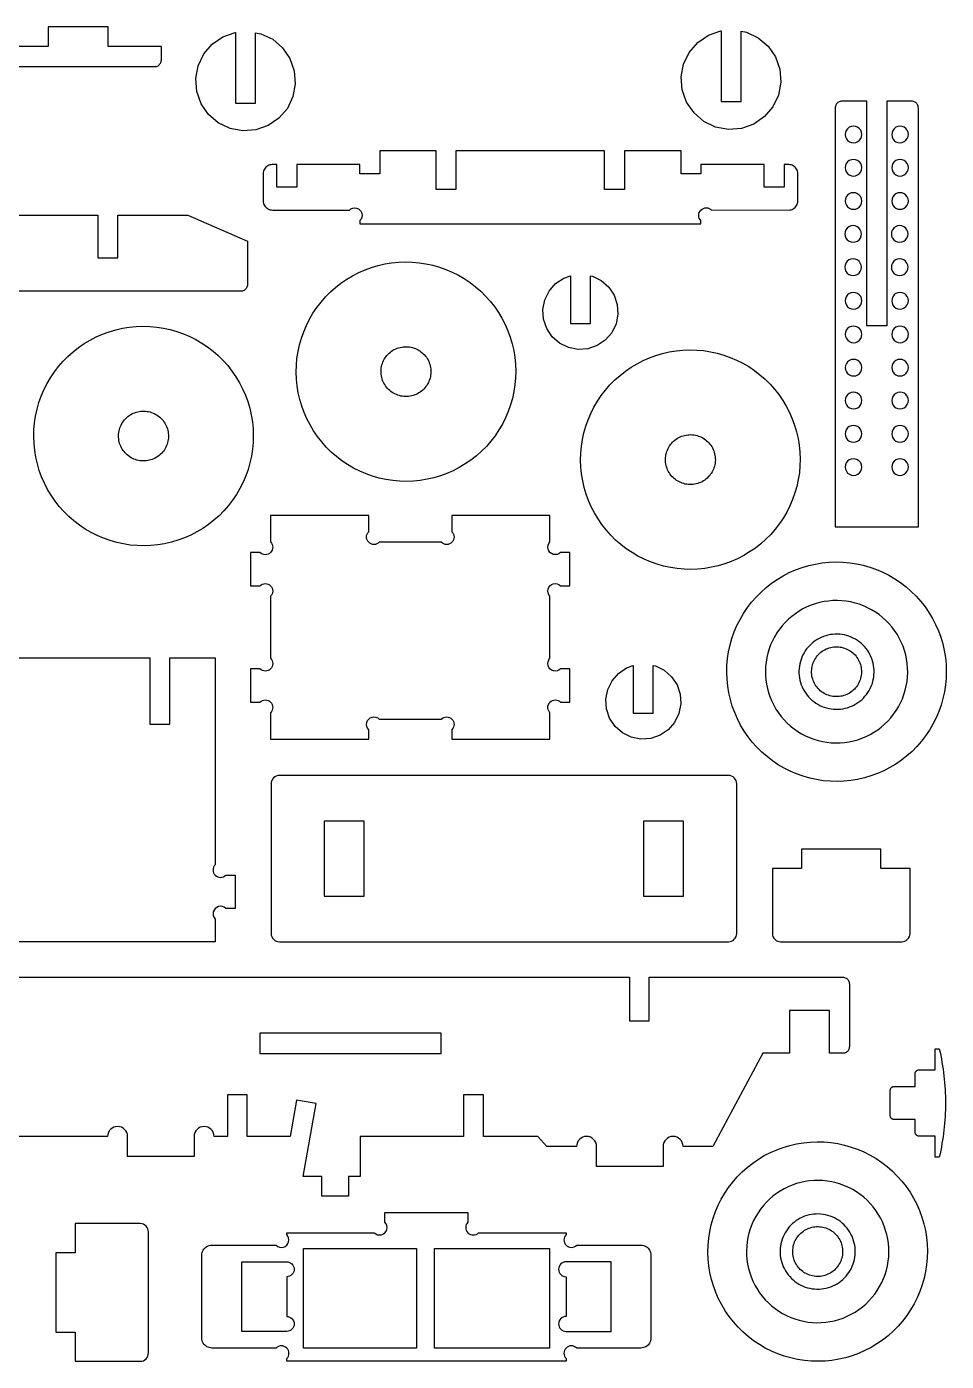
# Model space of a CAD drawing. Extents: x 18 to 1201, y 18 to 446.
# Drawn here: x 908 to 1200.6, y 18.3 to 442.9 of the extents above; entities that cross this region are included whole.
import ezdxf

# ---------------------------------------------------------------- set-up
doc = ezdxf.new("R2010")
doc.units = 0
doc.header["$MEASUREMENT"] = 0
for name, color, linetype in [('EXT', 1, 'CONTINUOUS'), ('INT', 150, 'CONTINUOUS'), ('POCKET_1_1MM', 105, 'CONTINUOUS')]:
    doc.layers.add(name, color=color, linetype=linetype)

msp = doc.modelspace()

# ---------------------------------------------------------------- linework, layer by layer
at = {"layer": 'EXT'}
for points in [[(900.76, 430.24), (948.74, 430.24), (949.02, 430.26), (949.29, 430.31), (949.55, 430.4), (949.8, 430.52), (950.03, 430.68), (950.24, 430.86), (950.42, 431.07), (950.57, 431.3), (950.7, 431.55), (950.78, 431.81), (950.84, 432.08), (950.86, 432.36), (950.86, 436.59), (933.92, 436.59), (933.92, 442.94), (914.87, 442.94), (914.87, 436.59), (897.94, 436.59)], [(883.38, 382.95), (930.61, 382.95), (930.61, 369.34), (936.96, 369.34), (936.96, 382.95), (959.31, 382.95), (978.24, 374.73), (978.24, 360.87), (978.22, 360.6), (978.17, 360.33), (978.08, 360.06), (977.95, 359.81), (977.8, 359.58), (977.62, 359.38), (977.41, 359.19), (977.18, 359.04), (976.93, 358.92), (976.67, 358.83), (976.4, 358.77), (976.12, 358.76), (837.87, 358.76)]]:
    msp.add_lwpolyline(points, dxfattribs=at)
for points in [[(988.25, 413.81), (984.83, 411.46), (980.93, 410.08), (976.8, 409.76), (972.72, 410.51), (968.98, 412.3), (965.83, 414.99), (963.48, 418.4), (962.1, 422.31), (961.78, 426.44), (962.53, 430.52), (964.32, 434.26), (967.01, 437.41), (970.42, 439.76), (974.33, 441.14), (974.44, 441.14), (974.44, 418.59), (980.79, 418.59), (980.79, 441.03), (982.54, 440.71), (986.28, 438.92), (989.43, 436.23), (991.78, 432.81), (993.16, 428.91), (993.48, 424.78), (992.73, 420.7), (990.94, 416.96)], [(1142.75, 414.31), (1139.33, 411.96), (1135.43, 410.58), (1131.3, 410.26), (1127.22, 411.01), (1123.48, 412.8), (1120.33, 415.49), (1117.98, 418.9), (1116.6, 422.81), (1116.28, 426.94), (1117.03, 431.02), (1118.82, 434.76), (1121.51, 437.91), (1124.92, 440.26), (1128.83, 441.64), (1128.94, 441.64), (1128.94, 419.09), (1135.29, 419.09), (1135.29, 441.53), (1137.04, 441.21), (1140.78, 439.42), (1143.93, 436.73), (1146.28, 433.31), (1147.66, 429.41), (1147.98, 425.28), (1147.23, 421.2), (1145.44, 417.46)], [(1166.56, 419.06), (1166.31, 418.94), (1166.08, 418.79), (1165.88, 418.6), (1165.69, 418.39), (1165.54, 418.16), (1165.42, 417.92), (1165.33, 417.65), (1165.27, 417.38), (1165.26, 417.11), (1165.26, 283.76), (1191.71, 283.76), (1191.71, 417.11), (1191.7, 417.38), (1191.64, 417.65), (1191.55, 417.92), (1191.43, 418.16), (1191.28, 418.39), (1191.09, 418.6), (1190.89, 418.79), (1190.66, 418.94), (1190.41, 419.06), (1190.15, 419.15), (1189.87, 419.2), (1189.6, 419.22), (1181.66, 419.22), (1181.66, 347.79), (1175.31, 347.79), (1175.31, 419.22), (1167.37, 419.22), (1167.1, 419.2), (1166.83, 419.15)], [(1004.9, 307.6), (1003.34, 309.15), (1001.88, 310.79), (1000.53, 312.51), (999.29, 314.32), (998.16, 316.2), (997.16, 318.15), (996.27, 320.16), (995.52, 322.22), (994.9, 324.33), (994.41, 326.47), (994.05, 328.63), (993.84, 330.81), (993.76, 333.01), (993.82, 335.2), (994.01, 337.39), (994.34, 339.55), (994.81, 341.7), (995.41, 343.81), (996.15, 345.88), (997.01, 347.89), (997.99, 349.85), (999.1, 351.75), (1000.32, 353.57), (1001.66, 355.31), (1003.1, 356.96), (1004.65, 358.52), (1006.29, 359.98), (1008.01, 361.33), (1009.82, 362.58), (1011.7, 363.7), (1013.65, 364.71), (1015.66, 365.59), (1017.72, 366.34), (1019.83, 366.97), (1021.97, 367.46), (1024.13, 367.81), (1026.31, 368.03), (1028.51, 368.11), (1030.7, 368.05), (1032.89, 367.85), (1035.05, 367.52), (1037.2, 367.05), (1039.31, 366.45), (1041.38, 365.72), (1043.39, 364.86), (1045.35, 363.87), (1047.25, 362.76), (1049.07, 361.54), (1050.81, 360.2), (1052.46, 358.76), (1054.02, 357.22), (1055.48, 355.58), (1056.83, 353.85), (1058.08, 352.04), (1059.2, 350.16), (1060.21, 348.21), (1061.09, 346.2), (1061.84, 344.14), (1062.47, 342.04), (1062.96, 339.9), (1063.31, 337.73), (1063.53, 335.55), (1063.61, 333.36), (1063.55, 331.16), (1063.35, 328.98), (1063.02, 326.81), (1062.55, 324.67), (1061.95, 322.56), (1061.22, 320.49), (1060.36, 318.47), (1059.37, 316.51), (1058.26, 314.62), (1057.04, 312.8), (1055.7, 311.06), (1054.26, 309.4), (1052.72, 307.84), (1051.08, 306.38), (1049.35, 305.03), (1047.54, 303.79), (1045.66, 302.66), (1043.71, 301.66), (1041.7, 300.77), (1039.64, 300.02), (1037.54, 299.4), (1035.4, 298.91), (1033.23, 298.55), (1031.05, 298.34), (1028.86, 298.26), (1026.66, 298.32), (1024.48, 298.51), (1022.31, 298.84), (1020.17, 299.31), (1018.06, 299.91), (1015.99, 300.65), (1013.97, 301.51), (1012.01, 302.49), (1010.12, 303.6), (1008.3, 304.82), (1006.56, 306.16)], [(1092.11, 343.21), (1089.52, 341.47), (1086.56, 340.47), (1083.45, 340.26), (1080.39, 340.86), (1077.58, 342.24), (1075.23, 344.29), (1073.49, 346.88), (1072.48, 349.84), (1072.27, 352.95), (1072.88, 356.02), (1074.25, 358.82), (1076.31, 361.17), (1078.9, 362.91), (1081.02, 363.63), (1081.02, 348.49), (1087.37, 348.49), (1087.37, 363.65), (1088.03, 363.52), (1090.84, 362.15), (1093.19, 360.09), (1094.93, 357.5), (1095.93, 354.55), (1096.14, 351.43), (1095.54, 348.37), (1094.17, 345.56)], [(921.4, 287.1), (919.84, 288.65), (918.38, 290.29), (917.03, 292.01), (915.79, 293.82), (914.66, 295.7), (913.66, 297.65), (912.77, 299.66), (912.02, 301.72), (911.4, 303.83), (910.91, 305.97), (910.55, 308.13), (910.34, 310.31), (910.26, 312.51), (910.32, 314.7), (910.51, 316.89), (910.84, 319.05), (911.31, 321.2), (911.91, 323.31), (912.65, 325.38), (913.51, 327.39), (914.49, 329.35), (915.6, 331.25), (916.82, 333.07), (918.16, 334.81), (919.6, 336.46), (921.15, 338.02), (922.79, 339.48), (924.51, 340.83), (926.32, 342.08), (928.2, 343.2), (930.15, 344.21), (932.16, 345.09), (934.22, 345.84), (936.33, 346.47), (938.47, 346.96), (940.63, 347.31), (942.81, 347.53), (945.01, 347.61), (947.2, 347.55), (949.39, 347.35), (951.55, 347.02), (953.7, 346.55), (955.81, 345.95), (957.88, 345.22), (959.89, 344.36), (961.85, 343.37), (963.75, 342.26), (965.57, 341.04), (967.31, 339.7), (968.96, 338.26), (970.52, 336.72), (971.98, 335.08), (973.33, 333.35), (974.58, 331.54), (975.7, 329.66), (976.71, 327.71), (977.59, 325.7), (978.34, 323.64), (978.97, 321.54), (979.46, 319.4), (979.81, 317.23), (980.03, 315.05), (980.11, 312.86), (980.05, 310.66), (979.85, 308.48), (979.52, 306.31), (979.05, 304.17), (978.45, 302.06), (977.72, 299.99), (976.86, 297.97), (975.87, 296.01), (974.76, 294.12), (973.54, 292.3), (972.2, 290.56), (970.76, 288.9), (969.22, 287.34), (967.58, 285.88), (965.85, 284.53), (964.04, 283.29), (962.16, 282.16), (960.21, 281.16), (958.2, 280.27), (956.14, 279.52), (954.04, 278.9), (951.9, 278.41), (949.73, 278.05), (947.55, 277.84), (945.36, 277.76), (943.16, 277.82), (940.98, 278.01), (938.81, 278.34), (936.67, 278.81), (934.56, 279.41), (932.49, 280.15), (930.47, 281.01), (928.51, 281.99), (926.62, 283.1), (924.8, 284.32), (923.06, 285.66)], [(1095.4, 279.6), (1093.84, 281.15), (1092.38, 282.79), (1091.03, 284.51), (1089.79, 286.32), (1088.66, 288.2), (1087.66, 290.15), (1086.77, 292.16), (1086.02, 294.22), (1085.4, 296.33), (1084.91, 298.47), (1084.55, 300.63), (1084.34, 302.81), (1084.26, 305.01), (1084.32, 307.2), (1084.51, 309.39), (1084.84, 311.55), (1085.31, 313.7), (1085.91, 315.81), (1086.65, 317.88), (1087.51, 319.89), (1088.49, 321.85), (1089.6, 323.75), (1090.82, 325.57), (1092.16, 327.31), (1093.6, 328.96), (1095.15, 330.52), (1096.79, 331.98), (1098.51, 333.33), (1100.32, 334.58), (1102.2, 335.7), (1104.15, 336.71), (1106.16, 337.59), (1108.22, 338.34), (1110.33, 338.97), (1112.47, 339.46), (1114.63, 339.81), (1116.81, 340.03), (1119.01, 340.11), (1121.2, 340.05), (1123.39, 339.85), (1125.55, 339.52), (1127.7, 339.05), (1129.81, 338.45), (1131.88, 337.72), (1133.89, 336.86), (1135.85, 335.87), (1137.75, 334.76), (1139.57, 333.54), (1141.31, 332.2), (1142.96, 330.76), (1144.52, 329.22), (1145.98, 327.58), (1147.33, 325.85), (1148.58, 324.04), (1149.7, 322.16), (1150.71, 320.21), (1151.59, 318.2), (1152.34, 316.14), (1152.97, 314.04), (1153.46, 311.9), (1153.81, 309.73), (1154.03, 307.55), (1154.11, 305.36), (1154.05, 303.16), (1153.85, 300.98), (1153.52, 298.81), (1153.05, 296.67), (1152.45, 294.56), (1151.72, 292.49), (1150.86, 290.47), (1149.87, 288.51), (1148.76, 286.62), (1147.54, 284.8), (1146.2, 283.06), (1144.76, 281.4), (1143.22, 279.84), (1141.58, 278.38), (1139.85, 277.03), (1138.04, 275.79), (1136.16, 274.66), (1134.21, 273.66), (1132.2, 272.77), (1130.14, 272.02), (1128.04, 271.4), (1125.9, 270.91), (1123.73, 270.55), (1121.55, 270.34), (1119.36, 270.26), (1117.16, 270.32), (1114.98, 270.51), (1112.81, 270.84), (1110.67, 271.31), (1108.56, 271.91), (1106.49, 272.65), (1104.47, 273.51), (1102.51, 274.49), (1100.62, 275.6), (1098.8, 276.82), (1097.06, 278.16)], [(1141.9, 212.1), (1140.34, 213.65), (1138.88, 215.29), (1137.53, 217.01), (1136.29, 218.82), (1135.16, 220.7), (1134.16, 222.65), (1133.27, 224.66), (1132.52, 226.72), (1131.9, 228.83), (1131.41, 230.97), (1131.05, 233.13), (1130.84, 235.31), (1130.76, 237.51), (1130.82, 239.7), (1131.01, 241.89), (1131.34, 244.05), (1131.81, 246.2), (1132.41, 248.31), (1133.15, 250.38), (1134.01, 252.39), (1134.99, 254.35), (1136.1, 256.25), (1137.32, 258.07), (1138.66, 259.81), (1140.1, 261.46), (1141.65, 263.02), (1143.29, 264.48), (1145.01, 265.83), (1146.82, 267.08), (1148.7, 268.2), (1150.65, 269.21), (1152.66, 270.09), (1154.72, 270.84), (1156.83, 271.47), (1158.97, 271.96), (1161.13, 272.31), (1163.31, 272.53), (1165.51, 272.61), (1167.7, 272.55), (1169.89, 272.35), (1172.05, 272.02), (1174.2, 271.55), (1176.31, 270.95), (1178.38, 270.22), (1180.39, 269.36), (1182.35, 268.37), (1184.25, 267.26), (1186.07, 266.04), (1187.81, 264.7), (1189.46, 263.26), (1191.02, 261.72), (1192.48, 260.08), (1193.83, 258.35), (1195.08, 256.54), (1196.2, 254.66), (1197.21, 252.71), (1198.09, 250.7), (1198.84, 248.64), (1199.47, 246.54), (1199.96, 244.4), (1200.31, 242.23), (1200.53, 240.05), (1200.61, 237.86), (1200.55, 235.66), (1200.35, 233.48), (1200.02, 231.31), (1199.55, 229.17), (1198.95, 227.06), (1198.22, 224.99), (1197.36, 222.97), (1196.37, 221.01), (1195.26, 219.12), (1194.04, 217.3), (1192.7, 215.56), (1191.26, 213.9), (1189.72, 212.34), (1188.08, 210.88), (1186.35, 209.53), (1184.54, 208.29), (1182.66, 207.16), (1180.71, 206.16), (1178.7, 205.27), (1176.64, 204.52), (1174.54, 203.9), (1172.4, 203.41), (1170.23, 203.05), (1168.05, 202.84), (1165.86, 202.76), (1163.66, 202.82), (1161.48, 203.01), (1159.31, 203.34), (1157.17, 203.81), (1155.06, 204.41), (1152.99, 205.15), (1150.97, 206.01), (1149.01, 206.99), (1147.12, 208.1), (1145.3, 209.32), (1143.56, 210.66)], [(1112.11, 219.21), (1109.52, 217.47), (1106.56, 216.47), (1103.45, 216.26), (1100.39, 216.86), (1097.58, 218.24), (1095.23, 220.29), (1093.49, 222.88), (1092.48, 225.84), (1092.27, 228.95), (1092.88, 232.02), (1094.25, 234.82), (1096.31, 237.17), (1098.9, 238.91), (1101.02, 239.63), (1101.02, 224.49), (1107.37, 224.49), (1107.37, 239.65), (1108.03, 239.52), (1110.84, 238.15), (1113.19, 236.09), (1114.93, 233.5), (1115.93, 230.55), (1116.14, 227.43), (1115.54, 224.37), (1114.17, 221.56)], [(1182.76, 104.42), (1182.76, 104.56), (1182.78, 104.69), (1182.82, 104.82), (1182.86, 104.94), (1182.92, 105.05), (1182.98, 105.16), (1183.06, 105.26), (1183.14, 105.36), (1183.24, 105.44), (1183.34, 105.52), (1183.45, 105.59), (1183.56, 105.64), (1183.69, 105.69), (1183.81, 105.72), (1183.94, 105.74), (1184.08, 105.75), (1190.69, 105.75), (1190.69, 109.71), (1190.7, 109.85), (1190.72, 109.98), (1190.75, 110.11), (1190.8, 110.23), (1190.85, 110.35), (1190.92, 110.45), (1191, 110.56), (1191.08, 110.65), (1191.18, 110.74), (1191.28, 110.81), (1191.39, 110.88), (1191.5, 110.93), (1191.62, 110.98), (1191.75, 111.01), (1191.88, 111.03), (1192.02, 111.04), (1197.04, 111.04), (1197.04, 117.65), (1198.37, 117.65), (1198.61, 116.59), (1198.83, 115.53), (1199.04, 114.46), (1199.23, 113.39), (1199.41, 112.32), (1199.58, 111.25), (1199.72, 110.17), (1199.85, 109.1), (1199.97, 108.02), (1200.07, 106.94), (1200.16, 105.86), (1200.23, 104.78), (1200.28, 103.7), (1200.32, 102.62), (1200.34, 101.54), (1200.35, 100.45), (1200.34, 99.37), (1200.32, 98.29), (1200.28, 97.21), (1200.23, 96.13), (1200.16, 95.05), (1200.07, 93.97), (1199.97, 92.89), (1199.85, 91.81), (1199.72, 90.74), (1199.58, 89.66), (1199.41, 88.59), (1199.23, 87.52), (1199.04, 86.45), (1198.83, 85.38), (1198.61, 84.32), (1198.37, 83.26), (1197.04, 83.26), (1197.04, 89.87), (1192.02, 89.87), (1191.88, 89.88), (1191.75, 89.9), (1191.62, 89.93), (1191.5, 89.97), (1191.39, 90.03), (1191.28, 90.1), (1191.18, 90.17), (1191.08, 90.26), (1191, 90.35), (1190.92, 90.45), (1190.85, 90.56), (1190.8, 90.68), (1190.75, 90.8), (1190.72, 90.93), (1190.7, 91.06), (1190.69, 91.19), (1190.69, 95.16), (1184.08, 95.16), (1183.94, 95.17), (1183.81, 95.19), (1183.69, 95.22), (1183.56, 95.27), (1183.45, 95.32), (1183.34, 95.39), (1183.24, 95.46), (1183.14, 95.55), (1183.06, 95.64), (1182.98, 95.75), (1182.92, 95.85), (1182.86, 95.97), (1182.82, 96.09), (1182.78, 96.22), (1182.76, 96.35), (1182.76, 96.49)], [(1135.9, 27.6), (1134.34, 29.15), (1132.88, 30.79), (1131.53, 32.51), (1130.29, 34.32), (1129.16, 36.2), (1128.16, 38.15), (1127.27, 40.16), (1126.52, 42.22), (1125.9, 44.33), (1125.41, 46.47), (1125.05, 48.63), (1124.84, 50.81), (1124.76, 53.01), (1124.82, 55.2), (1125.01, 57.39), (1125.34, 59.55), (1125.81, 61.7), (1126.41, 63.81), (1127.15, 65.88), (1128.01, 67.89), (1128.99, 69.85), (1130.1, 71.75), (1131.32, 73.57), (1132.66, 75.31), (1134.1, 76.96), (1135.65, 78.52), (1137.29, 79.98), (1139.01, 81.33), (1140.82, 82.58), (1142.7, 83.7), (1144.65, 84.71), (1146.66, 85.59), (1148.72, 86.34), (1150.83, 86.97), (1152.97, 87.46), (1155.13, 87.81), (1157.31, 88.03), (1159.51, 88.11), (1161.7, 88.05), (1163.89, 87.85), (1166.05, 87.52), (1168.2, 87.05), (1170.31, 86.45), (1172.38, 85.72), (1174.39, 84.86), (1176.35, 83.87), (1178.25, 82.76), (1180.07, 81.54), (1181.81, 80.2), (1183.46, 78.76), (1185.02, 77.22), (1186.48, 75.58), (1187.83, 73.85), (1189.08, 72.04), (1190.2, 70.16), (1191.21, 68.21), (1192.09, 66.2), (1192.84, 64.14), (1193.47, 62.04), (1193.96, 59.9), (1194.31, 57.73), (1194.53, 55.55), (1194.61, 53.36), (1194.55, 51.16), (1194.35, 48.98), (1194.02, 46.81), (1193.55, 44.67), (1192.95, 42.56), (1192.22, 40.49), (1191.36, 38.47), (1190.37, 36.51), (1189.26, 34.62), (1188.04, 32.8), (1186.7, 31.06), (1185.26, 29.4), (1183.72, 27.84), (1182.08, 26.38), (1180.35, 25.03), (1178.54, 23.79), (1176.66, 22.66), (1174.71, 21.66), (1172.7, 20.77), (1170.64, 20.02), (1168.54, 19.4), (1166.4, 18.91), (1164.23, 18.55), (1162.05, 18.34), (1159.86, 18.26), (1157.66, 18.32), (1155.48, 18.51), (1153.31, 18.84), (1151.17, 19.31), (1149.06, 19.91), (1146.99, 20.65), (1144.97, 21.51), (1143.01, 22.49), (1141.12, 23.6), (1139.3, 24.82), (1137.56, 26.16)]]:
    msp.add_lwpolyline(points, close=True, dxfattribs=at)
for points in [[(1122.55, 380.26), (1122.55, 381.23, -1), (1125.92, 384.6), (1150.84, 384.62), (1151.21, 384.69), (1151.57, 384.82), (1151.91, 384.98), (1152.22, 385.19), (1152.5, 385.44), (1152.75, 385.73), (1152.96, 386.04), (1153.13, 386.38), (1153.25, 386.74), (1153.33, 387.11), (1153.35, 387.49), (1153.35, 396.17), (1153.33, 396.54), (1153.25, 396.92), (1153.13, 397.27), (1152.96, 397.61), (1152.75, 397.93), (1152.5, 398.21), (1152.22, 398.46), (1151.91, 398.67), (1151.57, 398.84), (1151.21, 398.96), (1150.84, 399.03), (1150.46, 399.06), (1149.01, 399.06), (1149.01, 391.83), (1142.66, 391.83), (1142.66, 399.06), (1122.55, 399.06), (1122.55, 396.17), (1116.2, 396.17), (1116.2, 403.4), (1098.19, 403.4), (1098.19, 391.11), (1091.84, 391.11), (1091.84, 403.4), (1044.6, 403.4), (1044.6, 391.11), (1038.29, 391.11), (1038.29, 403.4), (1020.4, 403.4), (1020.4, 396.17), (1014.05, 396.17), (1014.05, 399.06), (993.95, 399.06), (993.95, 391.83), (987.6, 391.83), (987.6, 399.06), (986.15, 399.06), (985.77, 399.03), (985.4, 398.96), (985.04, 398.84), (984.7, 398.67), (984.39, 398.46), (984.1, 398.21), (983.85, 397.93), (983.64, 397.61), (983.48, 397.27), (983.35, 396.92), (983.28, 396.54), (983.26, 396.17), (983.26, 387.49), (983.29, 387.1), (983.37, 386.72), (983.51, 386.36), (983.69, 386.02), (983.91, 385.7), (984.17, 385.41), (984.47, 385.17), (984.8, 384.96), (985.15, 384.79), (985.52, 384.68), (985.9, 384.61), (986.28, 384.6), (1010.69, 384.6, -1), (1014.05, 381.23), (1014.05, 380.26)], [(985.61, 287.38), (985.61, 279, -1), (982.24, 275.63), (979.26, 275.63), (979.26, 265.05), (982.24, 265.05, -1), (985.61, 261.68), (985.61, 241.95, -1), (982.24, 238.59), (979.26, 238.59), (979.26, 228), (982.24, 228, -1), (985.61, 224.64), (985.61, 216.26), (1016.83, 216.26), (1016.83, 219.24, -1), (1020.19, 222.61), (1039.92, 222.61, -1), (1043.29, 219.24), (1043.29, 216.26), (1074.51, 216.26), (1074.51, 224.64, -1), (1077.87, 228), (1080.86, 228), (1080.86, 238.59), (1077.87, 238.59, -1), (1074.51, 241.95), (1074.51, 261.68, -1), (1077.87, 265.05), (1080.86, 265.05), (1080.86, 275.63), (1077.87, 275.63, -1), (1074.51, 279), (1074.51, 287.38), (1043.29, 287.38), (1043.29, 282.24, -1), (1039.92, 278.87), (1020.19, 278.87, -1), (1016.83, 282.24), (1016.83, 287.38)], [(879.11, 151.76), (879.11, 158.97, 1), (875.74, 162.34), (872.76, 162.34), (872.76, 172.92), (875.74, 172.92, 1), (879.11, 176.29), (879.11, 242.13), (893.59, 242.13), (893.59, 220.95), (899.94, 220.95), (899.94, 242.13), (947.17, 242.13), (947.17, 220.95), (953.52, 220.95), (953.52, 242.13), (968.01, 242.13), (968.01, 176.29, 1), (971.37, 172.92), (974.36, 172.92), (974.36, 162.34), (971.37, 162.34, 1), (968.01, 158.97), (968.01, 151.76)], [(1131.28, 204.67), (988.4, 204.67, 0.414214), (985.76, 202.03), (985.76, 154.4, 0.414214), (988.4, 151.76), (1131.28, 151.76, 0.414214), (1133.92, 154.4), (1133.92, 202.03, 0.414214)], [(1145.26, 175.04), (1145.26, 154.4, 0.414214), (1147.9, 151.76), (1186.42, 151.76, 0.414214), (1189.06, 154.4), (1189.06, 175.04), (1179.8, 175.04), (1179.8, 181.26), (1154.52, 181.26), (1154.52, 175.04)], [(1105.39, 23.15), (1105.04, 22.91), (1104.67, 22.73), (1104.28, 22.6), (1103.87, 22.52), (1103.46, 22.49), (1083.01, 22.49, 1), (1079.64, 19.12), (1079.64, 18.26), (990.74, 18.26), (990.74, 19.12, 1), (987.38, 22.49), (966.93, 22.49), (966.52, 22.52), (966.11, 22.6), (965.72, 22.73), (965.34, 22.91), (965, 23.15), (964.69, 23.42), (964.41, 23.73), (964.18, 24.08), (964, 24.45), (963.86, 24.84), (963.78, 25.25), (963.76, 25.66), (963.76, 52.03), (963.78, 52.45), (963.86, 52.86), (964, 53.25), (964.18, 53.62), (964.41, 53.97), (964.69, 54.28), (965, 54.55), (965.34, 54.78), (965.72, 54.97), (966.11, 55.1), (966.52, 55.18), (966.93, 55.21), (987.38, 55.21, 1), (990.74, 58.58), (990.74, 59.17), (1018.61, 59.17, 1), (1021.98, 62.54), (1021.98, 65.58), (1048.41, 65.58), (1048.41, 62.54, 1), (1051.77, 59.17), (1079.64, 59.17), (1079.64, 58.58, 1), (1083.01, 55.21), (1103.46, 55.21), (1103.87, 55.18), (1104.28, 55.1), (1104.67, 54.97), (1105.04, 54.78), (1105.39, 54.55), (1105.7, 54.28), (1105.98, 53.97), (1106.21, 53.62), (1106.39, 53.25), (1106.52, 52.86), (1106.6, 52.45), (1106.63, 52.03), (1106.63, 25.66), (1106.6, 25.25), (1106.52, 24.84), (1106.39, 24.45), (1106.21, 24.08), (1105.98, 23.73), (1105.7, 23.42)], [(923.47, 18.26), (944.11, 18.26, 0.414214), (946.76, 20.9), (946.76, 59.42, 0.414214), (944.11, 62.06), (923.47, 62.06), (923.47, 52.8), (917.26, 52.8), (917.26, 27.52), (923.47, 27.52)]]:
    msp.add_lwpolyline(points, format="xyb", close=True, dxfattribs=at)
msp.add_lwpolyline([(883.86, 140.47), (1097.22, 140.47), (1099.76, 140.47), (1099.76, 126.57), (1106.11, 126.57), (1106.11, 140.47), (1167.65, 140.47), (1167.92, 140.45), (1168.2, 140.39), (1168.46, 140.3), (1168.71, 140.18), (1168.94, 140.03), (1169.14, 139.85), (1169.33, 139.64), (1169.48, 139.41), (1169.6, 139.16), (1169.69, 138.9), (1169.75, 138.62), (1169.76, 138.35), (1169.76, 118.39), (1169.75, 118.11), (1169.69, 117.84), (1169.6, 117.58), (1169.48, 117.33), (1169.33, 117.1), (1169.14, 116.89), (1168.94, 116.71), (1168.71, 116.56), (1168.46, 116.43), (1168.2, 116.34), (1167.92, 116.29), (1167.65, 116.27), (1163.41, 116.27), (1163.41, 129.9), (1150.71, 129.9), (1150.71, 116.27), (1142.25, 116.27), (1126.37, 86.64), (1116.85, 86.64, 0.414214), (1113.67, 89.81, 0.414214), (1110.5, 86.64), (1110.5, 80.29), (1089.33, 80.29), (1089.33, 86.64, 1), (1082.98, 86.64), (1073.46, 86.64), (1070.64, 89.81), (1053.35, 89.81), (1053.35, 103.04), (1047, 103.04), (1047, 89.81), (1014.06, 89.81), (1014.06, 77.11), (1010.36, 77.11), (1010.36, 70.76), (1001.89, 70.76), (1001.89, 77.11), (995.99, 77.11), (1000.1, 100.25), (993.84, 101.36), (991.8, 89.81), (978.21, 89.81), (978.21, 103.04), (971.86, 103.04), (971.86, 89.81), (967.62, 89.81, 0.414214), (964.45, 92.98, 0.414214), (961.27, 89.81), (961.27, 83.46), (940.11, 83.46), (940.11, 89.81, 1), (933.76, 89.81), (893.54, 89.81, 0.414214)], format="xyb", dxfattribs=at)
at = {"layer": 'INT'}
for points in [[(1169.73, 410.92), (1169.19, 410.49), (1168.77, 409.94), (1168.52, 409.3), (1168.43, 408.62), (1168.53, 407.93), (1168.8, 407.3), (1169.22, 406.75), (1169.77, 406.34), (1170.41, 406.08), (1171.1, 405.99), (1171.78, 406.09), (1172.42, 406.36), (1172.96, 406.78), (1173.38, 407.34), (1173.64, 407.98), (1173.72, 408.66), (1173.63, 409.35), (1173.36, 409.98), (1172.93, 410.53), (1172.38, 410.94), (1171.74, 411.2), (1171.05, 411.29), (1170.37, 411.19)], [(1184.55, 410.92), (1184.01, 410.49), (1183.59, 409.94), (1183.33, 409.3), (1183.25, 408.62), (1183.34, 407.93), (1183.61, 407.3), (1184.04, 406.75), (1184.59, 406.34), (1185.23, 406.08), (1185.92, 405.99), (1186.6, 406.09), (1187.24, 406.36), (1187.78, 406.78), (1188.2, 407.34), (1188.46, 407.98), (1188.54, 408.66), (1188.44, 409.35), (1188.17, 409.98), (1187.75, 410.53), (1187.2, 410.94), (1186.56, 411.2), (1185.87, 411.29), (1185.19, 411.19)], [(1169.75, 400.35), (1169.21, 399.93), (1168.79, 399.38), (1168.52, 398.74), (1168.43, 398.06), (1168.52, 397.37), (1168.79, 396.73), (1169.21, 396.19), (1169.75, 395.76), (1170.39, 395.5), (1171.08, 395.41), (1171.76, 395.5), (1172.4, 395.76), (1172.95, 396.19), (1173.37, 396.73), (1173.63, 397.37), (1173.72, 398.06), (1173.63, 398.74), (1173.37, 399.38), (1172.95, 399.93), (1172.4, 400.35), (1171.76, 400.61), (1171.08, 400.7), (1170.39, 400.61)], [(1184.57, 400.35), (1184.02, 399.93), (1183.6, 399.38), (1183.34, 398.74), (1183.25, 398.06), (1183.34, 397.37), (1183.6, 396.73), (1184.02, 396.19), (1184.57, 395.76), (1185.21, 395.5), (1185.89, 395.41), (1186.58, 395.5), (1187.22, 395.76), (1187.76, 396.19), (1188.19, 396.73), (1188.45, 397.37), (1188.54, 398.06), (1188.45, 398.74), (1188.19, 399.38), (1187.76, 399.93), (1187.22, 400.35), (1186.58, 400.61), (1185.89, 400.7), (1185.21, 400.61)], [(1169.73, 389.75), (1169.19, 389.33), (1168.77, 388.78), (1168.52, 388.14), (1168.43, 387.45), (1168.53, 386.77), (1168.8, 386.13), (1169.22, 385.59), (1169.77, 385.17), (1170.41, 384.91), (1171.1, 384.83), (1171.78, 384.92), (1172.42, 385.19), (1172.96, 385.62), (1173.38, 386.17), (1173.64, 386.81), (1173.72, 387.5), (1173.63, 388.18), (1173.36, 388.82), (1172.93, 389.36), (1172.38, 389.78), (1171.74, 390.03), (1171.05, 390.12), (1170.37, 390.02)], [(1184.55, 389.75), (1184.01, 389.33), (1183.59, 388.78), (1183.33, 388.14), (1183.25, 387.45), (1183.34, 386.77), (1183.61, 386.13), (1184.04, 385.59), (1184.59, 385.17), (1185.23, 384.91), (1185.92, 384.83), (1186.6, 384.92), (1187.24, 385.19), (1187.78, 385.62), (1188.2, 386.17), (1188.46, 386.81), (1188.54, 387.5), (1188.44, 388.18), (1188.17, 388.82), (1187.75, 389.36), (1187.2, 389.78), (1186.56, 390.03), (1185.87, 390.12), (1185.19, 390.02)], [(1169.61, 379.28), (1169.07, 378.86), (1168.65, 378.3), (1168.39, 377.66), (1168.31, 376.98), (1168.4, 376.29), (1168.67, 375.66), (1169.1, 375.11), (1169.65, 374.7), (1170.29, 374.44), (1170.98, 374.36), (1171.66, 374.45), (1172.3, 374.72), (1172.84, 375.15), (1173.26, 375.7), (1173.52, 376.34), (1173.6, 377.02), (1173.5, 377.71), (1173.23, 378.34), (1172.81, 378.89), (1172.26, 379.3), (1171.62, 379.56), (1170.93, 379.65), (1170.25, 379.55)], [(1184.43, 379.28), (1183.88, 378.86), (1183.47, 378.3), (1183.21, 377.66), (1183.13, 376.98), (1183.22, 376.29), (1183.49, 375.66), (1183.92, 375.11), (1184.47, 374.7), (1185.11, 374.44), (1185.79, 374.36), (1186.48, 374.45), (1187.11, 374.72), (1187.66, 375.15), (1188.07, 375.7), (1188.33, 376.34), (1188.42, 377.02), (1188.32, 377.71), (1188.05, 378.34), (1187.63, 378.89), (1187.07, 379.3), (1186.43, 379.56), (1185.75, 379.65), (1185.06, 379.55)], [(1169.63, 368.71), (1169.08, 368.29), (1168.66, 367.74), (1168.4, 367.1), (1168.31, 366.42), (1168.4, 365.73), (1168.66, 365.09), (1169.08, 364.55), (1169.63, 364.13), (1170.27, 363.86), (1170.95, 363.77), (1171.64, 363.86), (1172.28, 364.13), (1172.83, 364.55), (1173.25, 365.09), (1173.51, 365.73), (1173.6, 366.42), (1173.51, 367.1), (1173.25, 367.74), (1172.83, 368.29), (1172.28, 368.71), (1171.64, 368.97), (1170.95, 369.06), (1170.27, 368.97)], [(1184.45, 368.71), (1183.9, 368.29), (1183.48, 367.74), (1183.22, 367.1), (1183.13, 366.42), (1183.22, 365.73), (1183.48, 365.09), (1183.9, 364.55), (1184.45, 364.13), (1185.09, 363.86), (1185.77, 363.77), (1186.46, 363.86), (1187.09, 364.13), (1187.64, 364.55), (1188.06, 365.09), (1188.33, 365.73), (1188.42, 366.42), (1188.33, 367.1), (1188.06, 367.74), (1187.64, 368.29), (1187.09, 368.71), (1186.46, 368.97), (1185.77, 369.06), (1185.09, 368.97)], [(1169.73, 358), (1169.19, 357.58), (1168.77, 357.03), (1168.52, 356.39), (1168.43, 355.7), (1168.53, 355.02), (1168.8, 354.38), (1169.22, 353.84), (1169.77, 353.42), (1170.41, 353.16), (1171.1, 353.08), (1171.78, 353.17), (1172.42, 353.44), (1172.96, 353.87), (1173.38, 354.42), (1173.64, 355.06), (1173.72, 355.75), (1173.63, 356.43), (1173.36, 357.07), (1172.93, 357.61), (1172.38, 358.03), (1171.74, 358.28), (1171.05, 358.37), (1170.37, 358.27)], [(1184.55, 358), (1184.01, 357.58), (1183.59, 357.03), (1183.33, 356.39), (1183.25, 355.7), (1183.34, 355.02), (1183.61, 354.38), (1184.04, 353.84), (1184.59, 353.42), (1185.23, 353.16), (1185.92, 353.08), (1186.6, 353.17), (1187.24, 353.44), (1187.78, 353.87), (1188.2, 354.42), (1188.46, 355.06), (1188.54, 355.75), (1188.44, 356.43), (1188.17, 357.07), (1187.75, 357.61), (1187.2, 358.03), (1186.56, 358.28), (1185.87, 358.37), (1185.19, 358.27)], [(1169.75, 347.3), (1169.2, 346.88), (1168.79, 346.33), (1168.53, 345.69), (1168.44, 345), (1168.54, 344.32), (1168.81, 343.68), (1169.24, 343.14), (1169.79, 342.72), (1170.43, 342.46), (1171.11, 342.38), (1171.8, 342.48), (1172.43, 342.74), (1172.98, 343.17), (1173.39, 343.72), (1173.65, 344.36), (1173.74, 345.05), (1173.64, 345.73), (1173.37, 346.37), (1172.95, 346.91), (1172.39, 347.33), (1171.75, 347.59), (1171.07, 347.67), (1170.38, 347.57)], [(1184.56, 347.3), (1184.02, 346.88), (1183.6, 346.33), (1183.35, 345.69), (1183.26, 345), (1183.36, 344.32), (1183.63, 343.68), (1184.05, 343.14), (1184.6, 342.72), (1185.24, 342.46), (1185.93, 342.38), (1186.61, 342.48), (1187.25, 342.74), (1187.79, 343.17), (1188.21, 343.72), (1188.47, 344.36), (1188.55, 345.05), (1188.46, 345.73), (1188.19, 346.37), (1187.76, 346.91), (1187.21, 347.33), (1186.57, 347.59), (1185.88, 347.67), (1185.2, 347.57)], [(1022.48, 328.23), (1022.18, 328.63), (1021.91, 329.04), (1021.66, 329.48), (1021.44, 329.93), (1021.25, 330.39), (1021.09, 330.86), (1020.96, 331.34), (1020.86, 331.83), (1020.79, 332.32), (1020.75, 332.82), (1020.75, 333.32), (1020.77, 333.82), (1020.83, 334.31), (1020.91, 334.8), (1021.03, 335.29), (1021.18, 335.76), (1021.35, 336.23), (1021.56, 336.68), (1021.79, 337.12), (1022.05, 337.55), (1022.34, 337.96), (1022.65, 338.35), (1022.99, 338.71), (1023.35, 339.06), (1023.73, 339.38), (1024.13, 339.68), (1024.54, 339.96), (1024.98, 340.2), (1025.43, 340.42), (1025.89, 340.61), (1026.36, 340.77), (1026.84, 340.9), (1027.33, 341), (1027.82, 341.07), (1028.32, 341.11), (1028.82, 341.12), (1029.32, 341.09), (1029.81, 341.04), (1030.3, 340.95), (1030.79, 340.84), (1031.26, 340.69), (1031.73, 340.51), (1032.18, 340.31), (1032.62, 340.07), (1033.05, 339.81), (1033.46, 339.52), (1033.85, 339.21), (1034.21, 338.87), (1034.56, 338.52), (1034.88, 338.14), (1035.18, 337.74), (1035.46, 337.32), (1035.7, 336.89), (1035.92, 336.44), (1036.11, 335.98), (1036.27, 335.51), (1036.4, 335.02), (1036.5, 334.54), (1036.57, 334.04), (1036.61, 333.54), (1036.62, 333.05), (1036.59, 332.55), (1036.54, 332.05), (1036.45, 331.56), (1036.34, 331.08), (1036.19, 330.6), (1036.01, 330.13), (1035.81, 329.68), (1035.57, 329.24), (1035.31, 328.81), (1035.02, 328.41), (1034.71, 328.02), (1034.37, 327.65), (1034.02, 327.3), (1033.64, 326.98), (1033.24, 326.68), (1032.82, 326.41), (1032.39, 326.16), (1031.94, 325.94), (1031.48, 325.75), (1031.01, 325.59), (1030.52, 325.46), (1030.04, 325.36), (1029.54, 325.29), (1029.04, 325.25), (1028.55, 325.25), (1028.05, 325.27), (1027.55, 325.33), (1027.06, 325.41), (1026.58, 325.53), (1026.1, 325.68), (1025.63, 325.85), (1025.18, 326.06), (1024.74, 326.29), (1024.31, 326.55), (1023.91, 326.84), (1023.52, 327.15), (1023.15, 327.49), (1022.8, 327.85)], [(1169.77, 336.73), (1169.22, 336.31), (1168.8, 335.76), (1168.53, 335.13), (1168.44, 334.44), (1168.53, 333.76), (1168.8, 333.12), (1169.22, 332.57), (1169.77, 332.15), (1170.41, 331.89), (1171.09, 331.8), (1171.78, 331.89), (1172.41, 332.15), (1172.96, 332.57), (1173.38, 333.12), (1173.65, 333.76), (1173.74, 334.44), (1173.65, 335.13), (1173.38, 335.76), (1172.96, 336.31), (1172.41, 336.73), (1171.78, 337), (1171.09, 337.09), (1170.41, 337)], [(1184.58, 336.73), (1184.04, 336.31), (1183.62, 335.76), (1183.35, 335.13), (1183.26, 334.44), (1183.35, 333.76), (1183.62, 333.12), (1184.04, 332.57), (1184.58, 332.15), (1185.22, 331.89), (1185.91, 331.8), (1186.59, 331.89), (1187.23, 332.15), (1187.78, 332.57), (1188.2, 333.12), (1188.46, 333.76), (1188.55, 334.44), (1188.46, 335.13), (1188.2, 335.76), (1187.78, 336.31), (1187.23, 336.73), (1186.59, 337), (1185.91, 337.09), (1185.22, 337)], [(1169.73, 326.25), (1169.19, 325.83), (1168.77, 325.28), (1168.52, 324.64), (1168.43, 323.95), (1168.53, 323.27), (1168.8, 322.63), (1169.22, 322.09), (1169.77, 321.67), (1170.41, 321.41), (1171.1, 321.33), (1171.78, 321.42), (1172.42, 321.69), (1172.96, 322.12), (1173.38, 322.67), (1173.64, 323.31), (1173.72, 324), (1173.63, 324.68), (1173.36, 325.32), (1172.93, 325.86), (1172.38, 326.28), (1171.74, 326.53), (1171.05, 326.62), (1170.37, 326.52)], [(1184.55, 326.25), (1184.01, 325.83), (1183.59, 325.28), (1183.33, 324.64), (1183.25, 323.95), (1183.34, 323.27), (1183.61, 322.63), (1184.04, 322.09), (1184.59, 321.67), (1185.23, 321.41), (1185.92, 321.33), (1186.6, 321.42), (1187.24, 321.69), (1187.78, 322.12), (1188.2, 322.67), (1188.46, 323.31), (1188.54, 324), (1188.44, 324.68), (1188.17, 325.32), (1187.75, 325.86), (1187.2, 326.28), (1186.56, 326.53), (1185.87, 326.62), (1185.19, 326.52)], [(938.98, 307.73), (938.68, 308.13), (938.41, 308.54), (938.16, 308.98), (937.94, 309.43), (937.75, 309.89), (937.59, 310.36), (937.46, 310.84), (937.36, 311.33), (937.29, 311.82), (937.25, 312.32), (937.25, 312.82), (937.27, 313.32), (937.33, 313.81), (937.41, 314.3), (937.53, 314.79), (937.68, 315.26), (937.85, 315.73), (938.06, 316.18), (938.29, 316.62), (938.55, 317.05), (938.84, 317.46), (939.15, 317.85), (939.49, 318.21), (939.85, 318.56), (940.23, 318.88), (940.63, 319.18), (941.04, 319.46), (941.48, 319.7), (941.93, 319.92), (942.39, 320.11), (942.86, 320.27), (943.34, 320.4), (943.83, 320.5), (944.32, 320.57), (944.82, 320.61), (945.32, 320.62), (945.82, 320.59), (946.31, 320.54), (946.8, 320.45), (947.29, 320.34), (947.76, 320.19), (948.23, 320.01), (948.68, 319.81), (949.12, 319.57), (949.55, 319.31), (949.96, 319.02), (950.35, 318.71), (950.71, 318.37), (951.06, 318.02), (951.38, 317.64), (951.68, 317.24), (951.96, 316.82), (952.2, 316.39), (952.42, 315.94), (952.61, 315.48), (952.77, 315.01), (952.9, 314.52), (953, 314.04), (953.07, 313.54), (953.11, 313.04), (953.12, 312.55), (953.09, 312.05), (953.04, 311.55), (952.95, 311.06), (952.84, 310.58), (952.69, 310.1), (952.51, 309.63), (952.31, 309.18), (952.07, 308.74), (951.81, 308.31), (951.52, 307.91), (951.21, 307.52), (950.87, 307.15), (950.52, 306.8), (950.14, 306.48), (949.74, 306.18), (949.32, 305.91), (948.89, 305.66), (948.44, 305.44), (947.98, 305.25), (947.51, 305.09), (947.02, 304.96), (946.54, 304.86), (946.04, 304.79), (945.54, 304.75), (945.05, 304.75), (944.55, 304.77), (944.05, 304.83), (943.56, 304.91), (943.08, 305.03), (942.6, 305.18), (942.13, 305.35), (941.68, 305.56), (941.24, 305.79), (940.81, 306.05), (940.41, 306.34), (940.02, 306.65), (939.65, 306.99), (939.3, 307.35)], [(1169.75, 315.68), (1169.21, 315.26), (1168.79, 314.71), (1168.52, 314.07), (1168.43, 313.39), (1168.52, 312.7), (1168.79, 312.07), (1169.21, 311.52), (1169.75, 311.1), (1170.39, 310.83), (1171.08, 310.74), (1171.76, 310.83), (1172.4, 311.1), (1172.95, 311.52), (1173.37, 312.07), (1173.63, 312.7), (1173.72, 313.39), (1173.63, 314.07), (1173.37, 314.71), (1172.95, 315.26), (1172.4, 315.68), (1171.76, 315.95), (1171.08, 316.04), (1170.39, 315.95)], [(1184.57, 315.68), (1184.02, 315.26), (1183.6, 314.71), (1183.34, 314.07), (1183.25, 313.39), (1183.34, 312.7), (1183.6, 312.07), (1184.02, 311.52), (1184.57, 311.1), (1185.21, 310.83), (1185.89, 310.74), (1186.58, 310.83), (1187.22, 311.1), (1187.76, 311.52), (1188.19, 312.07), (1188.45, 312.7), (1188.54, 313.39), (1188.45, 314.07), (1188.19, 314.71), (1187.76, 315.26), (1187.22, 315.68), (1186.58, 315.95), (1185.89, 316.04), (1185.21, 315.95)], [(1112.98, 300.23), (1112.68, 300.63), (1112.41, 301.04), (1112.16, 301.48), (1111.94, 301.93), (1111.75, 302.39), (1111.59, 302.86), (1111.46, 303.34), (1111.36, 303.83), (1111.29, 304.32), (1111.25, 304.82), (1111.25, 305.32), (1111.27, 305.82), (1111.33, 306.31), (1111.41, 306.8), (1111.53, 307.29), (1111.68, 307.76), (1111.85, 308.23), (1112.06, 308.68), (1112.29, 309.12), (1112.55, 309.55), (1112.84, 309.96), (1113.15, 310.35), (1113.49, 310.71), (1113.85, 311.06), (1114.23, 311.38), (1114.63, 311.68), (1115.04, 311.96), (1115.48, 312.2), (1115.93, 312.42), (1116.39, 312.61), (1116.86, 312.77), (1117.34, 312.9), (1117.83, 313), (1118.32, 313.07), (1118.82, 313.11), (1119.32, 313.12), (1119.82, 313.09), (1120.31, 313.04), (1120.8, 312.95), (1121.29, 312.84), (1121.76, 312.69), (1122.23, 312.51), (1122.68, 312.31), (1123.12, 312.07), (1123.55, 311.81), (1123.96, 311.52), (1124.35, 311.21), (1124.71, 310.87), (1125.06, 310.52), (1125.38, 310.14), (1125.68, 309.74), (1125.96, 309.32), (1126.2, 308.89), (1126.42, 308.44), (1126.61, 307.98), (1126.77, 307.51), (1126.9, 307.02), (1127, 306.54), (1127.07, 306.04), (1127.11, 305.54), (1127.12, 305.05), (1127.09, 304.55), (1127.04, 304.05), (1126.95, 303.56), (1126.84, 303.08), (1126.69, 302.6), (1126.51, 302.13), (1126.31, 301.68), (1126.07, 301.24), (1125.81, 300.81), (1125.52, 300.41), (1125.21, 300.02), (1124.87, 299.65), (1124.52, 299.3), (1124.14, 298.98), (1123.74, 298.68), (1123.32, 298.41), (1122.89, 298.16), (1122.44, 297.94), (1121.98, 297.75), (1121.51, 297.59), (1121.02, 297.46), (1120.54, 297.36), (1120.04, 297.29), (1119.54, 297.25), (1119.05, 297.25), (1118.55, 297.27), (1118.05, 297.33), (1117.56, 297.41), (1117.08, 297.53), (1116.6, 297.68), (1116.13, 297.85), (1115.68, 298.06), (1115.24, 298.29), (1114.81, 298.55), (1114.41, 298.84), (1114.02, 299.15), (1113.65, 299.49), (1113.3, 299.85)], [(1169.73, 305.09), (1169.19, 304.66), (1168.77, 304.11), (1168.52, 303.47), (1168.43, 302.78), (1168.53, 302.1), (1168.8, 301.46), (1169.22, 300.92), (1169.77, 300.5), (1170.41, 300.24), (1171.1, 300.16), (1171.78, 300.26), (1172.42, 300.53), (1172.96, 300.95), (1173.38, 301.5), (1173.64, 302.14), (1173.72, 302.83), (1173.63, 303.51), (1173.36, 304.15), (1172.93, 304.69), (1172.38, 305.11), (1171.74, 305.37), (1171.05, 305.45), (1170.37, 305.36)], [(1184.55, 305.09), (1184.01, 304.66), (1183.59, 304.11), (1183.33, 303.47), (1183.25, 302.78), (1183.34, 302.1), (1183.61, 301.46), (1184.04, 300.92), (1184.59, 300.5), (1185.23, 300.24), (1185.92, 300.16), (1186.6, 300.26), (1187.24, 300.53), (1187.78, 300.95), (1188.2, 301.5), (1188.46, 302.14), (1188.54, 302.83), (1188.44, 303.51), (1188.17, 304.15), (1187.75, 304.69), (1187.2, 305.11), (1186.56, 305.37), (1185.87, 305.45), (1185.19, 305.36)], [(1159.48, 232.73), (1159.18, 233.13), (1158.91, 233.54), (1158.66, 233.98), (1158.44, 234.43), (1158.25, 234.89), (1158.09, 235.36), (1157.96, 235.84), (1157.86, 236.33), (1157.79, 236.82), (1157.75, 237.32), (1157.75, 237.82), (1157.77, 238.32), (1157.83, 238.81), (1157.91, 239.3), (1158.03, 239.79), (1158.18, 240.26), (1158.35, 240.73), (1158.56, 241.18), (1158.79, 241.62), (1159.05, 242.05), (1159.34, 242.46), (1159.65, 242.85), (1159.99, 243.21), (1160.35, 243.56), (1160.73, 243.88), (1161.13, 244.18), (1161.54, 244.46), (1161.98, 244.7), (1162.43, 244.92), (1162.89, 245.11), (1163.36, 245.27), (1163.84, 245.4), (1164.33, 245.5), (1164.82, 245.57), (1165.32, 245.61), (1165.82, 245.62), (1166.32, 245.59), (1166.81, 245.54), (1167.3, 245.45), (1167.79, 245.34), (1168.26, 245.19), (1168.73, 245.01), (1169.18, 244.81), (1169.62, 244.57), (1170.05, 244.31), (1170.46, 244.02), (1170.85, 243.71), (1171.21, 243.37), (1171.56, 243.02), (1171.88, 242.64), (1172.18, 242.24), (1172.46, 241.82), (1172.7, 241.39), (1172.92, 240.94), (1173.11, 240.48), (1173.27, 240.01), (1173.4, 239.52), (1173.5, 239.04), (1173.57, 238.54), (1173.61, 238.04), (1173.62, 237.55), (1173.59, 237.05), (1173.54, 236.55), (1173.45, 236.06), (1173.34, 235.58), (1173.19, 235.1), (1173.01, 234.63), (1172.81, 234.18), (1172.57, 233.74), (1172.31, 233.31), (1172.02, 232.91), (1171.71, 232.52), (1171.37, 232.15), (1171.02, 231.8), (1170.64, 231.48), (1170.24, 231.18), (1169.82, 230.91), (1169.39, 230.66), (1168.94, 230.44), (1168.48, 230.25), (1168.01, 230.09), (1167.52, 229.96), (1167.04, 229.86), (1166.54, 229.79), (1166.04, 229.75), (1165.55, 229.75), (1165.05, 229.77), (1164.55, 229.83), (1164.06, 229.91), (1163.58, 230.03), (1163.1, 230.18), (1162.63, 230.35), (1162.18, 230.56), (1161.74, 230.79), (1161.31, 231.05), (1160.91, 231.34), (1160.52, 231.65), (1160.15, 231.99), (1159.8, 232.35)], [(1015.39, 190.12), (1002.69, 190.12), (1002.69, 166.31), (1015.39, 166.31)], [(1116.99, 190.12), (1104.29, 190.12), (1104.29, 166.31), (1116.99, 166.31)], [(982.17, 122.62), (982.17, 116.21), (1039.85, 116.21), (1039.85, 122.62)], [(1153.48, 48.23), (1153.18, 48.63), (1152.91, 49.04), (1152.66, 49.48), (1152.44, 49.93), (1152.25, 50.39), (1152.09, 50.86), (1151.96, 51.34), (1151.86, 51.83), (1151.79, 52.32), (1151.75, 52.82), (1151.75, 53.32), (1151.77, 53.82), (1151.83, 54.31), (1151.91, 54.8), (1152.03, 55.29), (1152.18, 55.76), (1152.35, 56.23), (1152.56, 56.68), (1152.79, 57.12), (1153.05, 57.55), (1153.34, 57.96), (1153.65, 58.35), (1153.99, 58.71), (1154.35, 59.06), (1154.73, 59.38), (1155.13, 59.68), (1155.54, 59.96), (1155.98, 60.2), (1156.43, 60.42), (1156.89, 60.61), (1157.36, 60.77), (1157.84, 60.9), (1158.33, 61), (1158.82, 61.07), (1159.32, 61.11), (1159.82, 61.12), (1160.32, 61.09), (1160.81, 61.04), (1161.3, 60.95), (1161.79, 60.84), (1162.26, 60.69), (1162.73, 60.51), (1163.18, 60.31), (1163.62, 60.07), (1164.05, 59.81), (1164.46, 59.52), (1164.85, 59.21), (1165.21, 58.87), (1165.56, 58.52), (1165.88, 58.14), (1166.18, 57.74), (1166.46, 57.32), (1166.7, 56.89), (1166.92, 56.44), (1167.11, 55.98), (1167.27, 55.51), (1167.4, 55.02), (1167.5, 54.54), (1167.57, 54.04), (1167.61, 53.54), (1167.62, 53.05), (1167.59, 52.55), (1167.54, 52.05), (1167.45, 51.56), (1167.34, 51.08), (1167.19, 50.6), (1167.01, 50.13), (1166.81, 49.68), (1166.57, 49.24), (1166.31, 48.81), (1166.02, 48.41), (1165.71, 48.02), (1165.37, 47.65), (1165.02, 47.3), (1164.64, 46.98), (1164.24, 46.68), (1163.82, 46.41), (1163.39, 46.16), (1162.94, 45.94), (1162.48, 45.75), (1162.01, 45.59), (1161.52, 45.46), (1161.04, 45.36), (1160.54, 45.29), (1160.04, 45.25), (1159.55, 45.25), (1159.05, 45.27), (1158.55, 45.33), (1158.06, 45.41), (1157.58, 45.53), (1157.1, 45.68), (1156.63, 45.85), (1156.18, 46.06), (1155.74, 46.29), (1155.31, 46.55), (1154.91, 46.84), (1154.52, 47.15), (1154.15, 47.49), (1153.8, 47.85)], [(1032.02, 22.49), (996.04, 22.49), (996.04, 54.15), (1032.02, 54.15)], [(1037.73, 54.15), (1074.35, 54.15), (1074.35, 22.49), (1037.73, 22.49)]]:
    msp.add_lwpolyline(points, close=True, dxfattribs=at)
for points in [[(976.46, 49.92), (990.74, 49.92, -1), (990.74, 45.16), (990.74, 32.54, -1), (990.74, 27.78), (976.46, 27.78)], [(1093.93, 49.92), (1079.64, 49.92, 1), (1079.64, 45.16), (1079.64, 32.54, 1), (1079.64, 27.78), (1093.93, 27.78)]]:
    msp.add_lwpolyline(points, format="xyb", close=True, dxfattribs=at)
at = {"layer": 'POCKET_1_1MM'}
for points in [[(1149.99, 221.35), (1151.04, 220.4), (1152.16, 219.51), (1153.33, 218.7), (1154.54, 217.96), (1155.8, 217.3), (1157.1, 216.72), (1158.43, 216.22), (1159.8, 215.81), (1161.18, 215.49), (1162.58, 215.25), (1164, 215.1), (1165.42, 215.04), (1166.84, 215.06), (1168.26, 215.18), (1169.67, 215.39), (1171.06, 215.68), (1172.43, 216.06), (1173.77, 216.53), (1175.09, 217.08), (1176.36, 217.71), (1177.6, 218.42), (1178.78, 219.21), (1179.92, 220.06), (1180.99, 220.99), (1182.01, 221.99), (1182.96, 223.04), (1183.85, 224.16), (1184.66, 225.33), (1185.4, 226.54), (1186.06, 227.8), (1186.64, 229.1), (1187.14, 230.43), (1187.55, 231.8), (1187.88, 233.18), (1188.12, 234.58), (1188.27, 236), (1188.33, 237.42), (1188.3, 238.84), (1188.18, 240.26), (1187.98, 241.67), (1187.68, 243.06), (1187.3, 244.43), (1186.84, 245.77), (1186.29, 247.09), (1185.65, 248.36), (1184.94, 249.6), (1184.16, 250.78), (1183.3, 251.92), (1182.37, 252.99), (1181.38, 254.01), (1180.32, 254.96), (1179.21, 255.85), (1178.04, 256.66), (1176.82, 257.4), (1175.56, 258.06), (1174.26, 258.64), (1172.93, 259.14), (1171.57, 259.55), (1170.18, 259.88), (1168.78, 260.12), (1167.37, 260.27), (1165.94, 260.33), (1164.52, 260.3), (1163.1, 260.18), (1161.7, 259.98), (1160.3, 259.68), (1158.93, 259.3), (1157.59, 258.84), (1156.28, 258.29), (1155, 257.65), (1153.77, 256.94), (1152.58, 256.16), (1151.45, 255.3), (1150.37, 254.37), (1149.35, 253.38), (1148.4, 252.32), (1147.51, 251.21), (1146.7, 250.04), (1145.96, 248.82), (1145.3, 247.56), (1144.72, 246.26), (1144.22, 244.93), (1143.81, 243.57), (1143.49, 242.18), (1143.25, 240.78), (1143.1, 239.37), (1143.04, 237.94), (1143.06, 236.52), (1143.18, 235.1), (1143.39, 233.7), (1143.68, 232.3), (1144.06, 230.93), (1144.53, 229.59), (1145.08, 228.28), (1145.71, 227), (1146.42, 225.77), (1147.21, 224.58), (1148.06, 223.45), (1148.99, 222.37)], [(1157.31, 229.14), (1157.86, 228.64), (1158.44, 228.16), (1159.06, 227.73), (1159.69, 227.33), (1160.36, 226.97), (1161.04, 226.66), (1161.74, 226.39), (1162.46, 226.17), (1163.19, 225.99), (1163.93, 225.85), (1164.67, 225.77), (1165.42, 225.73), (1166.17, 225.73), (1166.92, 225.79), (1167.67, 225.89), (1168.4, 226.04), (1169.13, 226.23), (1169.84, 226.47), (1170.54, 226.75), (1171.21, 227.08), (1171.87, 227.45), (1172.5, 227.86), (1173.1, 228.3), (1173.68, 228.79), (1174.22, 229.31), (1174.73, 229.86), (1175.2, 230.44), (1175.64, 231.06), (1176.03, 231.69), (1176.39, 232.36), (1176.7, 233.04), (1176.97, 233.74), (1177.2, 234.46), (1177.38, 235.19), (1177.51, 235.93), (1177.6, 236.67), (1177.64, 237.42), (1177.63, 238.17), (1177.58, 238.92), (1177.48, 239.67), (1177.33, 240.4), (1177.13, 241.13), (1176.89, 241.84), (1176.61, 242.54), (1176.28, 243.21), (1175.92, 243.87), (1175.51, 244.5), (1175.06, 245.1), (1174.58, 245.68), (1174.06, 246.22), (1173.5, 246.73), (1172.92, 247.2), (1172.31, 247.64), (1171.67, 248.03), (1171.01, 248.39), (1170.33, 248.7), (1169.62, 248.97), (1168.91, 249.2), (1168.18, 249.38), (1167.44, 249.51), (1166.69, 249.6), (1165.94, 249.64), (1165.19, 249.63), (1164.44, 249.58), (1163.7, 249.48), (1162.96, 249.33), (1162.23, 249.13), (1161.52, 248.89), (1160.83, 248.61), (1160.15, 248.28), (1159.5, 247.92), (1158.86, 247.51), (1158.26, 247.06), (1157.69, 246.58), (1157.14, 246.06), (1156.64, 245.5), (1156.16, 244.92), (1155.73, 244.31), (1155.33, 243.67), (1154.97, 243.01), (1154.66, 242.33), (1154.39, 241.62), (1154.17, 240.91), (1153.99, 240.18), (1153.85, 239.44), (1153.77, 238.69), (1153.73, 237.94), (1153.73, 237.19), (1153.79, 236.44), (1153.89, 235.7), (1154.04, 234.96), (1154.23, 234.23), (1154.47, 233.52), (1154.75, 232.83), (1155.08, 232.15), (1155.45, 231.5), (1155.86, 230.86), (1156.3, 230.26), (1156.79, 229.69)], [(1143.99, 36.85), (1145.04, 35.9), (1146.16, 35.01), (1147.33, 34.2), (1148.54, 33.46), (1149.8, 32.8), (1151.1, 32.22), (1152.43, 31.72), (1153.8, 31.31), (1155.18, 30.99), (1156.58, 30.75), (1158, 30.6), (1159.42, 30.54), (1160.84, 30.56), (1162.26, 30.68), (1163.67, 30.89), (1165.06, 31.18), (1166.43, 31.56), (1167.77, 32.03), (1169.09, 32.58), (1170.36, 33.21), (1171.6, 33.92), (1172.78, 34.71), (1173.92, 35.56), (1174.99, 36.49), (1176.01, 37.49), (1176.96, 38.54), (1177.85, 39.66), (1178.66, 40.83), (1179.4, 42.04), (1180.06, 43.3), (1180.64, 44.6), (1181.14, 45.93), (1181.55, 47.3), (1181.88, 48.68), (1182.12, 50.08), (1182.27, 51.5), (1182.33, 52.92), (1182.3, 54.34), (1182.18, 55.76), (1181.98, 57.17), (1181.68, 58.56), (1181.3, 59.93), (1180.84, 61.27), (1180.29, 62.59), (1179.65, 63.86), (1178.94, 65.1), (1178.16, 66.28), (1177.3, 67.42), (1176.37, 68.49), (1175.38, 69.51), (1174.32, 70.46), (1173.21, 71.35), (1172.04, 72.16), (1170.82, 72.9), (1169.56, 73.56), (1168.26, 74.14), (1166.93, 74.64), (1165.57, 75.05), (1164.18, 75.38), (1162.78, 75.62), (1161.37, 75.77), (1159.94, 75.83), (1158.52, 75.8), (1157.1, 75.68), (1155.7, 75.48), (1154.3, 75.18), (1152.93, 74.8), (1151.59, 74.34), (1150.28, 73.79), (1149, 73.15), (1147.77, 72.44), (1146.58, 71.66), (1145.45, 70.8), (1144.37, 69.87), (1143.35, 68.88), (1142.4, 67.82), (1141.51, 66.71), (1140.7, 65.54), (1139.96, 64.32), (1139.3, 63.06), (1138.72, 61.76), (1138.22, 60.43), (1137.81, 59.07), (1137.49, 57.68), (1137.25, 56.28), (1137.1, 54.87), (1137.04, 53.44), (1137.06, 52.02), (1137.18, 50.6), (1137.39, 49.2), (1137.68, 47.8), (1138.06, 46.43), (1138.53, 45.09), (1139.08, 43.78), (1139.71, 42.5), (1140.42, 41.27), (1141.21, 40.08), (1142.06, 38.95), (1142.99, 37.87)], [(1151.31, 44.64), (1151.86, 44.14), (1152.44, 43.66), (1153.06, 43.23), (1153.69, 42.83), (1154.36, 42.47), (1155.04, 42.16), (1155.74, 41.89), (1156.46, 41.67), (1157.19, 41.49), (1157.93, 41.35), (1158.67, 41.27), (1159.42, 41.23), (1160.17, 41.23), (1160.92, 41.29), (1161.67, 41.39), (1162.4, 41.54), (1163.13, 41.73), (1163.84, 41.97), (1164.54, 42.25), (1165.21, 42.58), (1165.87, 42.95), (1166.5, 43.36), (1167.1, 43.8), (1167.68, 44.29), (1168.22, 44.81), (1168.73, 45.36), (1169.2, 45.94), (1169.64, 46.56), (1170.03, 47.19), (1170.39, 47.86), (1170.7, 48.54), (1170.97, 49.24), (1171.2, 49.96), (1171.38, 50.69), (1171.51, 51.43), (1171.6, 52.17), (1171.64, 52.92), (1171.63, 53.67), (1171.58, 54.42), (1171.48, 55.17), (1171.33, 55.9), (1171.13, 56.63), (1170.89, 57.34), (1170.61, 58.04), (1170.28, 58.71), (1169.92, 59.37), (1169.51, 60), (1169.06, 60.6), (1168.58, 61.18), (1168.06, 61.72), (1167.5, 62.23), (1166.92, 62.7), (1166.31, 63.14), (1165.67, 63.53), (1165.01, 63.89), (1164.33, 64.2), (1163.62, 64.47), (1162.91, 64.7), (1162.18, 64.88), (1161.44, 65.01), (1160.69, 65.1), (1159.94, 65.14), (1159.19, 65.13), (1158.44, 65.08), (1157.7, 64.98), (1156.96, 64.83), (1156.23, 64.63), (1155.52, 64.39), (1154.83, 64.11), (1154.15, 63.78), (1153.5, 63.42), (1152.86, 63.01), (1152.26, 62.56), (1151.69, 62.08), (1151.14, 61.56), (1150.64, 61), (1150.16, 60.42), (1149.73, 59.81), (1149.33, 59.17), (1148.97, 58.51), (1148.66, 57.83), (1148.39, 57.12), (1148.17, 56.41), (1147.99, 55.68), (1147.85, 54.94), (1147.77, 54.19), (1147.73, 53.44), (1147.73, 52.69), (1147.79, 51.94), (1147.89, 51.2), (1148.04, 50.46), (1148.23, 49.73), (1148.47, 49.02), (1148.75, 48.33), (1149.08, 47.65), (1149.45, 47), (1149.86, 46.36), (1150.3, 45.76), (1150.79, 45.19)]]:
    msp.add_lwpolyline(points, close=True, dxfattribs=at)

doc.saveas('drawing.dxf')
